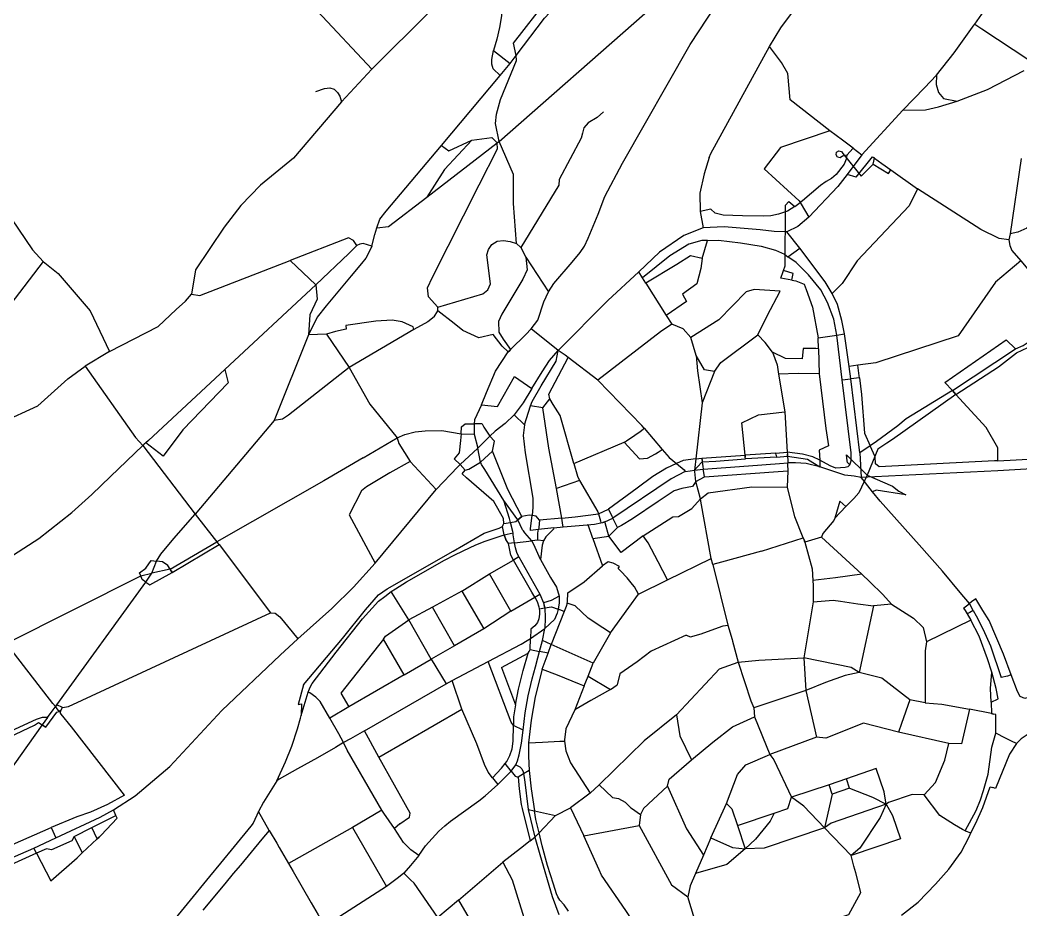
# Model space of a CAD drawing. Header units: inches. Extents: x 2740922 to 2751091, y 1249500 to 1259683.
# Drawn here: x 2745574 to 2746460, y 1254259 to 1255046 of the extents above; entities that cross this region are included whole.
import ezdxf

# ---------------------------------------------------------------- set-up
doc = ezdxf.new("R2010")
doc.units = ezdxf.units.IN
doc.header["$MEASUREMENT"] = 0

msp = doc.modelspace()

# ---------------------------------------------------------------- linework, layer by layer
for points in [[(2746041.75, 1254805.6), (2746046.49, 1254813.24), (2746062.79, 1254831.91), (2746069.75, 1254840.54), (2746073.52, 1254846.01), (2746076.97, 1254853.28), (2746085.63, 1254874.34), (2746091.65, 1254890.16), (2746107.36, 1254919.41), (2746167.22, 1255024.45), (2746189.82, 1255059.15), (2746216.03, 1255090.8), (2746245.63, 1255128.46), (2746249.62, 1255136.01)], [(2745885.46, 1255002.62), (2745837.68, 1255054.11), (2745905.04, 1255115.96)], [(2745994.67, 1255101.72), (2746001.26, 1255076.18), (2746001.24, 1255063.07), (2746000.14, 1255050), (2745998.47, 1255039.56), (2745996.11, 1255029.25), (2745993.08, 1255019.11)], [(2746237.31, 1255022.63), (2746247.32, 1255039.31), (2746279.11, 1255082.21), (2746287.68, 1255093.1), (2746295.14, 1255107.67)], [(2746013.27, 1255014.71), (2746038.26, 1255047.78), (2746057.84, 1255068.86), (2746093.01, 1255099)], [(2746013.27, 1255014.71), (2746010.86, 1255025.74), (2746041.16, 1255065.04)], [(2746418.91, 1255042.62), (2746429.27, 1255057.3), (2746434.07, 1255064.1)], [(2745885.46, 1255002.62), (2745937.46, 1255054.41), (2745946.57, 1255061.56)], [(2745997.32, 1254938.09), (2745998.06, 1254938.74), (2746127, 1255052.05)], [(2746385.1, 1254997.36), (2746400.52, 1255017.28), (2746418.32, 1255041.8), (2746418.91, 1255042.62)], [(2746418.91, 1255042.62), (2746424.99, 1255038.41), (2746466.67, 1255010.88), (2746470.6, 1255005.73)], [(2746183.96, 1254924.56), (2746185.5, 1254928.15), (2746237.31, 1255022.63)], [(2746290.65, 1254948.27), (2746255.66, 1254975.44), (2746253.6, 1254998.79), (2746247.76, 1255008.68), (2746237.31, 1255022.63)], [(2745999.08, 1254997.15), (2745993.02, 1255002.97), (2745991.7, 1255007.02), (2745991.6, 1255011.18), (2745993.08, 1255019.11)], [(2745993.08, 1255019.11), (2746007.86, 1255007.79)], [(2745997.32, 1254938.09), (2745998.06, 1254938.74), (2745995.05, 1254954.5), (2745995.82, 1254963.01), (2745999.44, 1254975.82), (2746013.49, 1255010.33), (2746013.27, 1255014.71)], [(2746007.86, 1255007.79), (2746013.27, 1255014.71)], [(2745858.75, 1254973.9), (2745885.46, 1255002.62)], [(2745999.08, 1254997.15), (2746007.86, 1255007.79)], [(2745947.17, 1254935.1), (2745999.08, 1254997.15)], [(2746355.22, 1254966.48), (2746374.43, 1254986.05), (2746385.1, 1254997.36)], [(2746385.1, 1254997.36), (2746384.61, 1254989.03), (2746386.78, 1254981.97), (2746391.09, 1254976.72), (2746403.13, 1254974.41)], [(2746403.13, 1254974.41), (2746430.13, 1254984.65), (2746462.6, 1255001.49)], [(2745836.12, 1254982.84), (2745843.67, 1254985.63), (2745848.33, 1254986.22), (2745852.17, 1254984.95), (2745855.19, 1254981.97), (2745857.27, 1254978.8), (2745858.75, 1254973.9)], [(2745858.75, 1254973.9), (2745816.34, 1254924.05), (2745787.05, 1254900.01), (2745769.76, 1254882.11), (2745754.94, 1254862.92), (2745729.7, 1254825.1)], [(2746319.02, 1254926.97), (2746355.22, 1254966.48)], [(2746355.22, 1254966.48), (2746375.2, 1254966.84), (2746386.58, 1254969.25), (2746403.13, 1254974.41)], [(2745479.19, 1254964.36), (2745479.16, 1254955.48), (2745484.2, 1254947.47), (2745511.74, 1254911.85), (2745566.95, 1254870.19), (2745585.63, 1254843.04), (2745594.88, 1254832.66)], [(2746090.54, 1254964.93), (2746084.73, 1254960.02), (2746077.02, 1254955.14), (2746073.19, 1254950.82), (2746071.95, 1254946.17)], [(2745974.1, 1254939.98), (2745950, 1254913.99), (2745934.11, 1254889.39)], [(2745947.17, 1254935.1), (2745953.61, 1254930.53), (2745974.1, 1254939.98)], [(2745974.1, 1254939.98), (2745991.62, 1254942.16), (2745996.57, 1254937.45), (2745997.32, 1254938.09)], [(2746071.95, 1254946.17), (2746070.71, 1254941.55), (2746051.21, 1254905.24), (2746050.83, 1254900.17)], [(2746290.65, 1254948.27), (2746247.05, 1254933.43), (2746232.68, 1254914.63), (2746263.5, 1254886.19), (2746264.43, 1254884.64)], [(2746301.92, 1254939.94), (2746290.65, 1254948.27)], [(2746311.35, 1254932.79), (2746301.92, 1254939.94)], [(2745890.01, 1254862.36), (2745892.64, 1254869.92), (2745898.2, 1254877.22), (2745947.17, 1254935.1)], [(2745934.11, 1254889.39), (2745996.57, 1254937.45), (2745997.32, 1254938.09)], [(2745943.97, 1254790.45), (2745943.91, 1254792.1), (2745935.61, 1254801.37), (2745934.88, 1254809.24), (2745939.2, 1254818.69), (2745980.56, 1254900.26), (2745996.73, 1254932.15), (2745996.57, 1254937.45), (2745997.32, 1254938.09)], [(2746013.5, 1254848.56), (2746010.79, 1254883.88), (2746010.78, 1254909.54), (2745998.06, 1254938.74), (2745997.32, 1254938.09)], [(2746305.54, 1254926.51), (2746311.35, 1254932.79)], [(2746311.35, 1254932.79), (2746319.02, 1254926.97)], [(2746183.96, 1254924.56), (2746179.59, 1254910.15), (2746175.63, 1254892.98), (2746176.09, 1254876.84)], [(2746305.54, 1254926.51), (2746305.15, 1254923.2), (2746303.18, 1254918.57), (2746296.34, 1254909.55), (2746292.15, 1254905.98), (2746287.29, 1254903.2), (2746282.35, 1254899.87), (2746266.52, 1254886.15), (2746264.43, 1254884.64)], [(2746305.54, 1254926.51), (2746301.68, 1254925.64), (2746299.68, 1254924.39), (2746297.39, 1254924.91), (2746296.13, 1254926.91), (2746296.65, 1254929.2), (2746298.63, 1254930.45), (2746300.94, 1254929.94), (2746302.2, 1254927.97), (2746318.27, 1254908.08), (2746328.82, 1254918.72)], [(2746319.02, 1254926.97), (2746305.81, 1254909.56)], [(2746314.01, 1254907.23), (2746328.28, 1254925.19), (2746329.2, 1254924.54)], [(2746328.82, 1254918.72), (2746330.12, 1254923.89), (2746329.2, 1254924.54)], [(2746329.2, 1254924.54), (2746330.12, 1254923.89), (2746336.62, 1254919.32), (2746344.54, 1254913.7)], [(2746459.84, 1254923.71), (2746450.04, 1254857.07)], [(2746328.82, 1254918.72), (2746342.36, 1254910.53), (2746344.54, 1254913.7)], [(2746344.54, 1254913.7), (2746368.26, 1254896.86)], [(2746305.81, 1254909.56), (2746297.66, 1254898.83), (2746272.11, 1254871.75)], [(2746314.01, 1254907.23), (2746305.81, 1254909.56)], [(2746050.83, 1254900.17), (2746017.5, 1254844.85)], [(2746368.26, 1254896.86), (2746360.72, 1254881.9), (2746314.78, 1254833.13), (2746301.43, 1254813.22), (2746292.81, 1254804.24)], [(2746449.07, 1254851.61), (2746440.26, 1254853.02), (2746424.04, 1254860.78), (2746368.26, 1254896.86)], [(2746509.12, 1254900.52), (2746464.75, 1254862.02), (2746456.83, 1254858.58), (2746450.04, 1254857.07)], [(2745890.01, 1254862.36), (2745900.42, 1254863.47), (2745934.11, 1254889.39)], [(2746185.39, 1254878.85), (2746176.09, 1254876.84)], [(2746259.61, 1254881.17), (2746253.26, 1254877.16), (2746245.37, 1254874.3), (2746238.44, 1254872.86), (2746232.3, 1254872.54), (2746213.43, 1254872.93), (2746196.24, 1254873.66), (2746189.14, 1254875.45), (2746185.39, 1254878.85)], [(2746249.67, 1254824.67), (2746251.17, 1254828.85), (2746251.39, 1254882.51), (2746254.5, 1254885.68), (2746259.61, 1254881.17)], [(2746259.61, 1254881.17), (2746264.43, 1254884.64)], [(2746264.43, 1254884.64), (2746265.19, 1254883.36), (2746272.11, 1254871.75)], [(2746176.09, 1254876.84), (2746178.67, 1254862.44)], [(2746272.11, 1254871.75), (2746262.47, 1254863.51), (2746252.69, 1254858.86)], [(2745885.49, 1254846.26), (2745888.39, 1254856.57), (2745890.01, 1254862.36)], [(2746178.67, 1254862.44), (2746161.56, 1254855.58), (2746139.98, 1254840.78), (2746121.66, 1254823.31)], [(2746252.69, 1254858.86), (2746241.25, 1254859), (2746229, 1254860.6), (2746197.16, 1254863.12), (2746178.67, 1254862.44)], [(2745872.43, 1254846.8), (2745869.48, 1254851.29), (2745864.87, 1254853.63), (2745813.43, 1254833.47)], [(2746182.35, 1254851.14), (2746192.23, 1254851.34), (2746211.72, 1254849.19), (2746229.87, 1254846.26), (2746242.49, 1254842.52), (2746250.42, 1254838.95), (2746253.55, 1254836.72)], [(2746264.06, 1254844.34), (2746252.69, 1254858.86)], [(2746450.04, 1254857.07), (2746449.07, 1254851.61)], [(2746449.07, 1254851.61), (2746449.94, 1254846.7), (2746451.66, 1254842.4), (2746459.49, 1254833.04)], [(2745885.49, 1254846.26), (2745883.62, 1254841.83), (2745880.15, 1254835.49), (2745876.43, 1254830.78), (2745867.23, 1254819.78), (2745845.25, 1254793.47), (2745837.27, 1254783.27), (2745829.66, 1254767.75)], [(2745872.43, 1254846.8), (2745865.31, 1254839.59), (2745836.18, 1254811.84)], [(2745885.49, 1254846.26), (2745877.79, 1254848.42), (2745875.02, 1254847.92), (2745872.43, 1254846.8)], [(2745943.97, 1254790.45), (2745943.91, 1254792.1), (2745983.8, 1254803.94), (2745988.15, 1254807.57), (2745990.53, 1254812.9), (2745987.26, 1254838.5), (2745988.91, 1254843.23), (2745991.63, 1254847.57), (2745996.49, 1254850.44), (2746001.95, 1254851.1), (2746008.05, 1254850.16), (2746013.5, 1254848.56)], [(2746017.5, 1254844.85), (2746013.5, 1254848.56)], [(2746017.5, 1254844.85), (2746021.78, 1254836.38)], [(2746182.35, 1254851.14), (2746177.48, 1254851.04), (2746165.84, 1254847.85), (2746149.25, 1254837.54), (2746125.04, 1254817.99)], [(2746177.63, 1254835.37), (2746182.35, 1254851.14)], [(2746253.55, 1254836.72), (2746264.06, 1254844.34)], [(2746292.81, 1254804.24), (2746286.37, 1254814.58), (2746264.06, 1254844.34)], [(2746021.78, 1254836.38), (2746023.1, 1254825.12), (2746019.04, 1254816.82), (2746000.6, 1254785.87), (2745997.53, 1254779.45), (2745998.04, 1254770.18), (2746001.72, 1254763.87), (2746008.37, 1254754.75), (2746007.24, 1254753.66)], [(2746021.78, 1254836.38), (2746041.75, 1254805.6)], [(2746177.63, 1254835.37), (2746167.46, 1254837.49), (2746155.28, 1254830.01), (2746127.9, 1254813.47)], [(2746177.63, 1254835.37), (2746176.58, 1254826.39), (2746173.02, 1254812.95), (2746160.25, 1254803.7)], [(2746296.83, 1254767.55), (2746294.12, 1254781.47), (2746288.68, 1254796.42), (2746282.7, 1254807.53), (2746271.88, 1254820.88), (2746260.81, 1254831.58), (2746253.55, 1254836.72)], [(2745594.88, 1254832.66), (2745552.9, 1254777.8), (2745544.86, 1254770.12), (2745529.95, 1254770.36), (2745513.58, 1254776.88)], [(2745594.88, 1254832.66), (2745608.35, 1254822.02), (2745636.61, 1254788.91), (2745653.47, 1254753.11)], [(2745726.15, 1254803.59), (2745733.6, 1254802.52), (2745813.43, 1254833.47)], [(2745729.7, 1254825.1), (2745726.15, 1254803.59)], [(2745813.43, 1254833.47), (2745836.18, 1254811.84)], [(2746459.49, 1254833.04), (2746437, 1254814.15), (2746404.12, 1254766.74), (2746331.33, 1254743.07), (2746315.41, 1254740.79)], [(2746459.49, 1254833.04), (2746499.01, 1254785.85)], [(2746121.66, 1254823.31), (2746094.18, 1254797.93), (2746050.35, 1254753.99)], [(2746125.04, 1254817.99), (2746121.66, 1254823.31)], [(2746127.9, 1254813.47), (2746125.04, 1254817.99)], [(2746257.04, 1254816.15), (2746247.41, 1254817.74), (2746249.32, 1254823.7), (2746249.67, 1254824.67)], [(2746257.04, 1254816.15), (2746258.08, 1254821.99), (2746249.67, 1254824.67)], [(2746257.04, 1254816.15), (2746260.51, 1254815.58), (2746267.9, 1254812.48), (2746269.6, 1254807.86), (2746275.4, 1254792.1), (2746280.21, 1254764.94)], [(2745836.18, 1254811.84), (2745755.47, 1254737.05)], [(2745836.18, 1254811.84), (2745837.22, 1254799.4), (2745830.66, 1254785.35), (2745829.66, 1254767.75)], [(2746127.9, 1254813.47), (2746146, 1254784.86)], [(2746226.81, 1254767.74), (2746235.29, 1254784.42), (2746246.6, 1254806.37), (2746223.57, 1254807.79), (2746216.6, 1254805.84), (2746192.37, 1254781.04), (2746167.84, 1254765.26)], [(2745653.47, 1254753.11), (2745696.73, 1254775.1), (2745712.48, 1254790.12), (2745720.81, 1254797.55), (2745726.15, 1254803.59)], [(2746026.54, 1254772.93), (2746032.4, 1254780.78), (2746037.59, 1254796.77), (2746041.75, 1254805.6)], [(2746160.25, 1254803.7), (2746163.86, 1254797.13), (2746146, 1254784.86)], [(2746303.71, 1254768.63), (2746301.36, 1254780.44), (2746297.48, 1254794.45), (2746292.81, 1254804.24)], [(2745940.73, 1254783.53), (2745944.04, 1254788.81), (2745943.97, 1254790.45)], [(2746007.24, 1254753.66), (2746006.1, 1254752.56), (2746000.84, 1254757.56), (2745992.85, 1254767.94), (2745980.09, 1254765.02), (2745966.06, 1254771.55), (2745958.27, 1254777.66), (2745944.04, 1254788.81), (2745943.97, 1254790.45)], [(2745922.85, 1254772.52), (2745922.03, 1254774.72), (2745912.29, 1254779.25), (2745903.55, 1254780.7), (2745889.19, 1254779.87), (2745862.63, 1254775.85), (2745862.83, 1254772.68), (2745853.58, 1254770.8), (2745845.59, 1254768.18)], [(2745940.73, 1254783.53), (2745935.06, 1254779.31), (2745922.85, 1254772.52)], [(2746146, 1254784.86), (2746150.82, 1254777.26)], [(2745922.85, 1254772.52), (2745865.43, 1254738.87)], [(2746007.24, 1254753.66), (2746008.37, 1254754.75), (2746021.64, 1254767.98), (2746026.54, 1254772.93)], [(2746050.35, 1254753.99), (2746026.54, 1254772.93)], [(2746150.82, 1254777.26), (2746140.83, 1254770.31), (2746085.55, 1254727.56)], [(2746167.84, 1254765.26), (2746160.92, 1254773.09), (2746150.82, 1254777.26)], [(2746454.84, 1254755.26), (2746461.74, 1254758.29), (2746467.81, 1254762.48), (2746493.14, 1254780.37), (2746494.41, 1254779.28)], [(2745829.66, 1254767.75), (2745799.37, 1254691.91)], [(2745845.59, 1254768.18), (2745829.66, 1254767.75)], [(2745845.59, 1254768.18), (2745865.43, 1254738.87)], [(2746172.48, 1254749.52), (2746167.84, 1254765.26)], [(2746188.76, 1254735.32), (2746194.11, 1254743.09), (2746226.81, 1254767.74)], [(2746239.87, 1254752.34), (2746233.51, 1254760.97), (2746226.81, 1254767.74)], [(2746280.21, 1254764.94), (2746296.83, 1254767.55)], [(2746280.58, 1254755.3), (2746280.21, 1254764.94)], [(2746296.83, 1254767.55), (2746303.71, 1254768.63)], [(2746301.62, 1254727.97), (2746296.83, 1254767.55)], [(2746307.67, 1254739.69), (2746303.71, 1254768.63)], [(2746392.45, 1254725.45), (2746446.5, 1254763.31)], [(2746446.5, 1254763.31), (2746454.84, 1254755.26)], [(2746025.81, 1254705.02), (2746027.44, 1254708.68), (2746035.28, 1254722.55), (2746048.74, 1254744.37), (2746050.35, 1254753.99)], [(2746027.14, 1254720.15), (2746036.11, 1254734.97), (2746042.82, 1254745.06), (2746050.35, 1254753.99)], [(2746059.3, 1254747.69), (2746056.54, 1254749.63), (2746050.35, 1254753.99)], [(2746280.58, 1254755.3), (2746278.38, 1254755.65), (2746267.52, 1254755.67), (2746266.94, 1254755.72), (2746266.21, 1254746.58), (2746251.35, 1254746.77), (2746239.87, 1254752.34)], [(2746280.58, 1254755.3), (2746281.31, 1254733.22)], [(2746400.58, 1254716.75), (2746398.99, 1254718.5), (2746454.84, 1254755.26)], [(2746400.58, 1254716.75), (2746402.17, 1254715), (2746439.84, 1254739.47), (2746455.57, 1254751.87), (2746465.63, 1254756.38), (2746488.86, 1254759.7)], [(2745653.47, 1254753.11), (2745632.09, 1254739.95)], [(2745982.67, 1254705.83), (2745986.87, 1254716.82), (2745994.83, 1254735.7), (2746006.1, 1254752.56), (2746007.24, 1254753.66)], [(2746042.93, 1254710.96), (2746042.2, 1254715.12), (2746059.3, 1254747.69)], [(2746085.55, 1254727.56), (2746059.3, 1254747.69)], [(2746172.48, 1254749.52), (2746173.64, 1254735.91), (2746177.85, 1254707.51)], [(2746188.76, 1254735.32), (2746179.86, 1254736.73), (2746172.48, 1254749.52)], [(2746239.87, 1254752.34), (2746243.99, 1254741.21), (2746245.31, 1254733.05)], [(2745498.44, 1254575.62), (2745518.66, 1254595.64), (2745534.02, 1254653.96), (2745558.12, 1254690.16), (2745590.12, 1254704.84), (2745616.79, 1254728.66), (2745632.09, 1254739.95)], [(2745632.09, 1254739.95), (2745676.67, 1254676.78), (2745683.03, 1254669.86), (2745684.39, 1254671.03)], [(2745755.47, 1254737.05), (2745688.04, 1254674.32), (2745685.75, 1254672.19), (2745684.39, 1254671.03)], [(2745755.47, 1254737.05), (2745758.68, 1254725.38), (2745718.53, 1254683.58), (2745700.95, 1254660.38), (2745685.75, 1254672.19), (2745684.39, 1254671.03)], [(2745865.43, 1254738.87), (2745811.82, 1254696.58), (2745806.56, 1254693.14), (2745799.37, 1254691.91)], [(2745865.43, 1254738.87), (2745883.79, 1254706.29), (2745908.09, 1254676.49)], [(2746315.41, 1254740.79), (2746307.67, 1254739.69)], [(2746309.06, 1254728.77), (2746307.67, 1254739.69)], [(2746316.81, 1254729.59), (2746316.57, 1254731.57), (2746315.41, 1254740.79)], [(2745982.67, 1254705.83), (2745996.85, 1254704.44), (2746011.8, 1254730.75), (2746027.14, 1254720.15)], [(2746126.44, 1254685.04), (2746124.27, 1254687.58), (2746085.55, 1254727.56)], [(2746188.76, 1254735.32), (2746177.85, 1254707.51)], [(2746281.31, 1254733.22), (2746262.75, 1254733.44), (2746245.31, 1254733.05)], [(2746245.31, 1254733.05), (2746250.72, 1254699.61)], [(2746281.31, 1254733.22), (2746287.13, 1254684.72), (2746289.53, 1254669.62), (2746281.33, 1254665.6), (2746281.64, 1254656.86)], [(2746301.62, 1254727.97), (2746309.06, 1254728.77)], [(2746308.25, 1254652.78), (2746309.54, 1254656.17), (2746309.43, 1254663.29), (2746301.62, 1254727.97)], [(2746316.81, 1254729.59), (2746309.06, 1254728.77)], [(2746317.01, 1254663.19), (2746309.06, 1254728.77)], [(2746316.81, 1254729.59), (2746318.5, 1254714.92), (2746321.29, 1254680.74), (2746326.3, 1254669.66)], [(2746027.14, 1254720.15), (2746019.52, 1254707.56), (2746011.39, 1254696.85)], [(2746400.58, 1254716.75), (2746398.99, 1254718.5), (2746358.22, 1254693.33), (2746350.74, 1254687.19), (2746331.8, 1254673.49), (2746326.3, 1254669.66)], [(2746392.45, 1254725.45), (2746398.99, 1254718.5), (2746400.58, 1254716.75)], [(2746036.71, 1254703.22), (2746042.93, 1254710.96)], [(2746064.1, 1254653.88), (2746052.02, 1254696.42), (2746046.01, 1254706.02), (2746042.93, 1254710.96)], [(2746400.58, 1254716.75), (2746402.17, 1254715), (2746346.18, 1254675.22), (2746341.08, 1254671.75), (2746333.2, 1254666.55), (2746323.5, 1254643.47)], [(2746439.14, 1254656.38), (2746439.16, 1254667.81), (2746428.93, 1254685.63), (2746402.17, 1254715), (2746400.58, 1254716.75)], [(2745982.67, 1254705.83), (2745976.32, 1254692.5), (2745976.22, 1254688.88)], [(2746020.51, 1254688.23), (2746025.81, 1254705.02)], [(2746036.71, 1254703.22), (2746025.81, 1254705.02)], [(2746048.8, 1254631.66), (2746041.98, 1254667.34), (2746036.71, 1254703.22)], [(2746177.85, 1254707.51), (2746172.17, 1254658.15)], [(2745799.37, 1254691.91), (2745729.34, 1254609.22)], [(2746011.39, 1254696.85), (2746003.49, 1254689.36), (2745994.55, 1254682.54), (2745989.9, 1254677.98)], [(2746020.51, 1254688.23), (2746011.39, 1254696.85)], [(2746215.78, 1254659.58), (2746215.63, 1254661.22), (2746212.87, 1254689.81), (2746227.6, 1254696.96), (2746250.72, 1254699.61)], [(2746250.72, 1254699.61), (2746253, 1254663.89), (2746253.15, 1254662.09)], [(2745964.47, 1254680.04), (2745964.93, 1254686.35), (2745968.07, 1254688.86), (2745976.22, 1254688.88)], [(2745976.22, 1254688.88), (2745975.98, 1254679.91)], [(2745983.24, 1254688.89), (2745976.22, 1254688.88)], [(2745983.24, 1254688.89), (2745984.76, 1254685.91), (2745989.9, 1254677.98)], [(2746020.51, 1254688.23), (2746019.46, 1254678.67), (2746021.14, 1254663.32), (2746028.05, 1254623.09), (2746028.11, 1254615.13), (2746027.43, 1254607.9)], [(2746108.89, 1254672.77), (2746109.93, 1254673.37), (2746110.91, 1254673.96), (2746118.24, 1254679), (2746122.84, 1254682.16), (2746125.54, 1254684.16), (2746126.44, 1254685.04)], [(2746126.44, 1254685.04), (2746142.35, 1254666.39)], [(2745877.9, 1254658.86), (2745908.09, 1254676.49)], [(2745908.09, 1254676.49), (2745914.8, 1254679.63), (2745923.92, 1254681.97), (2745932.8, 1254682.79), (2745947.46, 1254682.96), (2745964.47, 1254680.04)], [(2745908.09, 1254676.49), (2745909.58, 1254671.68), (2745919.35, 1254655.66)], [(2745964.47, 1254680.04), (2745964.06, 1254674.33), (2745962.95, 1254663.21), (2745958.48, 1254657.96), (2745963.65, 1254652.88)], [(2745964.47, 1254680.04), (2745975.98, 1254679.91)], [(2745975.98, 1254679.91), (2745979.2, 1254667.48)], [(2745989.9, 1254677.98), (2745979.2, 1254667.48)], [(2745992.16, 1254664.83), (2745994.14, 1254673.62), (2745989.9, 1254677.98)], [(2745523.05, 1254543.67), (2745550.15, 1254561.37), (2745591.02, 1254587.55), (2745620.43, 1254610.54), (2745638.12, 1254626.49), (2745654.44, 1254642.41), (2745683.03, 1254669.86), (2745684.39, 1254671.03)], [(2745684.39, 1254671.03), (2745683.03, 1254669.86), (2745729.34, 1254609.22)], [(2745963.65, 1254652.88), (2745979.2, 1254667.48)], [(2745981.7, 1254655.16), (2745979.2, 1254667.48)], [(2746064.1, 1254653.88), (2746108.89, 1254672.77)], [(2746108.89, 1254672.77), (2746122.25, 1254657.98), (2746129.42, 1254658.68), (2746136.57, 1254662.44), (2746138.92, 1254664.03), (2746142.35, 1254666.39)], [(2746142.35, 1254666.39), (2746148.54, 1254659.15), (2746155.05, 1254653.78)], [(2746326.3, 1254669.66), (2746317.01, 1254663.19)], [(2746439.14, 1254656.38), (2746436.24, 1254656.22), (2746334.26, 1254651.02), (2746330.93, 1254653.47), (2746330.76, 1254659.83), (2746326.3, 1254669.66)], [(2745877.9, 1254658.86), (2745843.13, 1254638.6), (2745748.49, 1254584.73), (2745749.5, 1254583.52)], [(2745992.16, 1254664.83), (2745981.7, 1254655.16)], [(2746016.52, 1254605.47), (2746018.33, 1254606.91), (2746005.99, 1254630.84), (2745992.16, 1254664.83)], [(2746172.17, 1254658.15), (2746160.84, 1254656.47), (2746155.05, 1254653.78)], [(2746172.17, 1254658.15), (2746171.27, 1254650.36), (2746171.01, 1254648.08)], [(2746177.61, 1254656.86), (2746177.81, 1254655.24), (2746173.4, 1254650.6), (2746171.01, 1254648.08)], [(2746172.17, 1254658.15), (2746177.42, 1254658.48), (2746177.61, 1254656.86)], [(2746177.61, 1254656.86), (2746177.42, 1254658.48), (2746215.63, 1254661.22), (2746215.78, 1254659.58)], [(2746177.61, 1254656.86), (2746177.81, 1254655.24), (2746189.88, 1254656.09), (2746215.92, 1254657.94), (2746215.78, 1254659.58)], [(2746177.61, 1254656.86), (2746177.81, 1254655.24), (2746178.3, 1254651.14), (2746178.66, 1254648.77)], [(2746243.21, 1254661.39), (2746242.96, 1254663.17), (2746215.63, 1254661.22), (2746215.78, 1254659.58)], [(2746243.21, 1254661.39), (2746243.46, 1254659.6), (2746215.92, 1254657.94), (2746215.78, 1254659.58)], [(2746243.21, 1254661.39), (2746242.96, 1254663.17), (2746253, 1254663.89), (2746253.15, 1254662.09)], [(2746243.21, 1254661.39), (2746243.46, 1254659.6), (2746253.29, 1254660.29), (2746253.15, 1254662.09)], [(2746281.64, 1254656.86), (2746275.58, 1254659.72), (2746266.53, 1254662.19), (2746253, 1254663.89), (2746253.15, 1254662.09)], [(2746253.15, 1254662.09), (2746253.29, 1254660.29), (2746253.45, 1254656.55), (2746253.54, 1254654.53)], [(2746253.15, 1254662.09), (2746253.29, 1254660.29), (2746271, 1254657.69), (2746281.85, 1254650.82)], [(2746281.64, 1254656.86), (2746281.85, 1254650.82)], [(2746308.25, 1254652.78), (2746306.48, 1254651), (2746304.17, 1254650.33), (2746296.07, 1254649.81), (2746290.89, 1254651.88), (2746281.64, 1254656.86)], [(2746308.25, 1254652.78), (2746306.37, 1254654.75), (2746305.85, 1254656.32), (2746305.45, 1254661.63), (2746323.5, 1254643.47)], [(2746317.01, 1254663.19), (2746318.21, 1254641.56)], [(2746439.14, 1254656.38), (2746509.3, 1254660.2), (2746518.49, 1254660.51)], [(2745919.35, 1254655.66), (2745901.42, 1254645.57), (2745880.95, 1254633.15), (2745876.46, 1254629.73), (2745865.49, 1254608.45), (2745888.68, 1254565.62)], [(2745919.35, 1254655.66), (2745942.41, 1254630.8)], [(2745942.41, 1254630.8), (2745961.55, 1254650.91), (2745963.65, 1254652.88)], [(2745968.23, 1254647.96), (2745963.65, 1254652.88)], [(2746001.77, 1254599.52), (2746002.47, 1254600.76), (2746001.97, 1254605.16), (2745993.53, 1254620.27), (2745969.29, 1254641.25), (2745965.55, 1254644.72), (2745968.23, 1254647.96)], [(2745968.23, 1254647.96), (2745971.38, 1254648.9), (2745981.7, 1254655.16)], [(2746002.29, 1254621.24), (2745985.46, 1254648.71), (2745982.57, 1254652.95), (2745981.7, 1254655.16)], [(2746064.1, 1254653.88), (2746067.57, 1254642.57), (2746069.14, 1254638.94)], [(2746155.05, 1254653.78), (2746146.23, 1254649.67), (2746134.2, 1254642.26), (2746120.34, 1254632.15), (2746094.78, 1254613.37)], [(2746155.05, 1254653.78), (2746161.76, 1254648.24), (2746162.79, 1254646.83)], [(2746162.79, 1254646.83), (2746167.12, 1254647.49), (2746171.01, 1254648.08)], [(2746171.01, 1254648.08), (2746178.66, 1254648.77)], [(2746172.11, 1254638.06), (2746171.14, 1254646.88), (2746171.01, 1254648.08)], [(2746178.66, 1254648.77), (2746218.61, 1254651.77), (2746246.2, 1254653.94), (2746253.54, 1254654.53)], [(2746179.66, 1254642.19), (2746178.84, 1254647.58), (2746178.66, 1254648.77)], [(2746281.85, 1254650.82), (2746269.58, 1254653.83), (2746260.38, 1254654.57), (2746253.54, 1254654.53)], [(2746253.64, 1254647.49), (2746253.57, 1254652.97), (2746253.54, 1254654.53)], [(2746318.21, 1254641.56), (2746312.23, 1254642.61), (2746304.03, 1254643.68), (2746281.85, 1254650.82)], [(2746518.75, 1254651.87), (2746509.42, 1254651.45), (2746439.11, 1254647.26), (2746318.21, 1254641.56)], [(2746069.14, 1254638.94), (2746048.8, 1254631.66)], [(2746069.14, 1254638.94), (2746085.5, 1254611.07), (2746085.93, 1254609.51)], [(2746162.79, 1254646.83), (2746150.29, 1254640.44), (2746098.65, 1254605.65)], [(2746172.11, 1254638.06), (2746179.66, 1254642.19)], [(2746179.66, 1254642.19), (2746244.99, 1254646.87), (2746253.64, 1254647.49)], [(2746253.31, 1254633.09), (2746253.64, 1254647.49)], [(2746323.5, 1254643.47), (2746316.18, 1254628), (2746311.74, 1254623.04), (2746304.88, 1254615.9)], [(2746328.48, 1254628.96), (2746319.97, 1254639.39), (2746318.21, 1254641.56)], [(2746323.5, 1254643.47), (2746346.03, 1254633.85), (2746351.61, 1254629.28), (2746357.85, 1254626.31)], [(2745888.68, 1254565.62), (2745942.41, 1254630.8)], [(2746053.55, 1254605.47), (2746048.8, 1254631.66)], [(2746172.11, 1254638.06), (2746169.24, 1254633.46), (2746159.84, 1254631.86), (2746152.88, 1254629.72), (2746138.68, 1254620.4), (2746116.25, 1254604.97), (2746106.42, 1254599.01), (2746102.9, 1254597.18)], [(2746176.21, 1254622.63), (2746172.11, 1254638.06)], [(2746176.21, 1254622.63), (2746183.09, 1254628.05), (2746221.53, 1254633.37), (2746253.31, 1254633.09)], [(2746267.85, 1254586.27), (2746267.07, 1254588.11), (2746259.81, 1254606.57), (2746253.31, 1254633.09)], [(2746357.85, 1254626.31), (2746331.65, 1254630.19), (2746328.48, 1254628.96)], [(2746016.52, 1254605.47), (2746014.7, 1254604.03), (2746002.29, 1254621.24)], [(2746008.19, 1254601.73), (2746007.39, 1254605.37), (2746002.29, 1254621.24)], [(2746125.47, 1254589.83), (2746151.71, 1254606.79), (2746156.72, 1254607.05), (2746168.71, 1254614.07), (2746176.21, 1254622.63)], [(2746185.69, 1254569.95), (2746176.6, 1254620.46), (2746176.21, 1254622.63)], [(2746414.07, 1254529.92), (2746405.96, 1254539.78), (2746390.3, 1254558.73), (2746369.65, 1254581.91), (2746335.22, 1254620.54), (2746328.48, 1254628.96)], [(2746085.93, 1254609.51), (2746094.78, 1254613.37)], [(2746094.78, 1254613.37), (2746097.89, 1254607.16), (2746098.65, 1254605.65)], [(2746304.88, 1254615.9), (2746299.45, 1254620.48), (2746294.97, 1254605.59)], [(2746304.88, 1254615.9), (2746294.97, 1254605.59)], [(2745695.26, 1254567.51), (2745698.95, 1254573.62), (2745710.57, 1254587.41), (2745729.34, 1254609.22)], [(2745729.34, 1254609.22), (2745746.08, 1254587.64), (2745748.49, 1254584.73), (2745749.5, 1254583.52)], [(2746008.19, 1254601.73), (2746012.8, 1254602.53), (2746014.7, 1254604.03), (2746016.52, 1254605.47)], [(2746027.06, 1254585.53), (2746020.8, 1254592.51), (2746019.81, 1254594.2), (2746018.85, 1254595.22), (2746014.7, 1254604.03), (2746016.52, 1254605.47)], [(2746027.43, 1254607.9), (2746024.74, 1254608.26), (2746018.33, 1254606.91), (2746016.52, 1254605.47)], [(2746032.96, 1254595.63), (2746026.04, 1254594.72), (2746025.88, 1254596.45), (2746027.43, 1254607.9)], [(2746034.01, 1254603.64), (2746030.88, 1254607.44), (2746027.43, 1254607.9)], [(2746034.01, 1254603.64), (2746033.17, 1254597.26), (2746032.96, 1254595.63)], [(2746053.55, 1254605.47), (2746034.01, 1254603.64)], [(2746053.55, 1254605.47), (2746065.53, 1254606.58), (2746085.93, 1254609.51)], [(2746054.85, 1254597.79), (2746054.65, 1254599.42), (2746053.55, 1254605.47)], [(2746085.93, 1254609.51), (2746087.67, 1254603.18), (2746088.19, 1254601.28), (2746089.93, 1254601.83)], [(2746089.93, 1254601.83), (2746091.66, 1254602.38), (2746098.65, 1254605.65)], [(2746102.9, 1254597.18), (2746099.27, 1254604.4), (2746098.65, 1254605.65)], [(2746294.97, 1254605.59), (2746294.2, 1254603.35), (2746284.58, 1254592.01), (2746283.3, 1254588.76)], [(2745859.53, 1254499.04), (2745879.87, 1254524.35), (2745891.46, 1254537.65), (2745899.14, 1254542.95), (2745957.54, 1254576.2), (2745984.85, 1254592.28), (2745998.09, 1254596.57), (2746001.07, 1254598.28), (2746001.77, 1254599.52)], [(2746004.23, 1254586.78), (2746002.65, 1254590.76), (2746002.35, 1254592.19), (2746001.07, 1254598.28), (2746001.77, 1254599.52)], [(2746001.77, 1254599.52), (2746002.47, 1254600.76), (2746008.19, 1254601.73)], [(2746010.51, 1254592.43), (2746010.18, 1254593.86), (2746008.19, 1254601.73)], [(2746032.29, 1254586.12), (2746032.51, 1254592.11), (2746032.77, 1254594.19), (2746032.96, 1254595.63)], [(2746046.69, 1254597.08), (2746032.96, 1254595.63)], [(2746046.69, 1254597.08), (2746046.12, 1254595.73), (2746039.43, 1254589.01), (2746037.29, 1254585.38)], [(2746046.69, 1254597.08), (2746054.85, 1254597.79)], [(2746054.85, 1254597.79), (2746076.17, 1254599.55)], [(2746076.17, 1254599.55), (2746082.53, 1254600.25), (2746088.19, 1254601.28), (2746089.93, 1254601.83)], [(2746081.08, 1254587.49), (2746077.17, 1254598.64), (2746076.17, 1254599.55)], [(2746095.06, 1254589.75), (2746091.9, 1254601.34), (2746091.66, 1254602.38), (2746089.93, 1254601.83)], [(2746095.06, 1254589.75), (2746102.9, 1254597.18)], [(2745902.65, 1254540.55), (2745906.63, 1254543.17), (2745916.22, 1254549.15), (2745949.78, 1254568.34), (2745958.9, 1254573.12), (2745972.59, 1254579.58), (2745977.03, 1254581.62), (2745985.08, 1254584.97), (2746002.65, 1254590.76), (2746004.23, 1254586.78)], [(2746004.23, 1254586.78), (2746002.65, 1254590.76), (2746010.51, 1254592.43)], [(2746011.79, 1254583.72), (2746006.47, 1254583.08), (2746004.23, 1254586.78)], [(2746010.84, 1254568.5), (2746008.38, 1254572.77), (2746006.47, 1254583.08), (2746004.23, 1254586.78)], [(2746011.79, 1254583.72), (2746010.73, 1254590.92), (2746010.51, 1254592.43)], [(2746032.29, 1254586.12), (2746027.06, 1254585.53)], [(2746037.29, 1254585.38), (2746032.29, 1254586.12)], [(2746081.08, 1254587.49), (2746095.06, 1254589.75)], [(2746081.08, 1254587.49), (2746089.55, 1254563.37)], [(2746125.47, 1254589.83), (2746106.09, 1254575.16), (2746095.06, 1254589.75)], [(2746147.16, 1254551.08), (2746138.84, 1254566.88), (2746130.06, 1254583.71), (2746125.47, 1254589.83)], [(2746230.32, 1254576.21), (2746267.07, 1254588.11), (2746267.85, 1254586.27)], [(2746283.3, 1254588.76), (2746268.62, 1254584.43), (2746267.85, 1254586.27)], [(2746267.85, 1254586.27), (2746268.62, 1254584.43), (2746274.92, 1254560.86), (2746275.63, 1254550.47)], [(2746318.87, 1254556.01), (2746283.3, 1254588.76)], [(2745708.16, 1254558.98), (2745707.28, 1254560.41), (2745748.49, 1254584.73), (2745749.5, 1254583.52)], [(2745708.16, 1254558.98), (2745709.04, 1254557.56), (2745750.52, 1254582.3), (2745749.5, 1254583.52)], [(2745749.5, 1254583.52), (2745750.52, 1254582.3), (2745795.95, 1254521.93)], [(2746011.79, 1254583.72), (2746027.06, 1254585.53)], [(2746015.61, 1254571.28), (2746013.93, 1254575.13), (2746012.66, 1254579.37), (2746011.79, 1254583.72)], [(2746034.8, 1254568.98), (2746028.79, 1254582.16), (2746027.06, 1254585.53)], [(2746037.29, 1254585.38), (2746036.22, 1254581.7), (2746034.8, 1254568.98)], [(2745681.18, 1254554.59), (2745680.21, 1254557.1), (2745685.81, 1254561.33), (2745690.49, 1254568.12), (2745695.26, 1254567.51)], [(2745989.74, 1254556.26), (2746010.84, 1254568.5)], [(2746015.61, 1254571.28), (2746010.84, 1254568.5)], [(2746029.75, 1254535.73), (2746027.19, 1254540.13), (2746010.84, 1254568.5)], [(2746015.61, 1254571.28), (2746034.14, 1254538.35)], [(2746034.8, 1254568.98), (2746043.71, 1254553.04), (2746049.04, 1254544.4), (2746051.22, 1254536.48)], [(2746147.16, 1254551.08), (2746185.69, 1254569.95)], [(2746187.04, 1254564.58), (2746185.69, 1254569.95)], [(2746230.32, 1254576.21), (2746194.84, 1254566.67), (2746187.04, 1254564.58)], [(2745691.11, 1254556.82), (2745695.26, 1254567.51)], [(2745708.16, 1254558.98), (2745707.28, 1254560.41), (2745691.11, 1254556.82)], [(2745708.16, 1254558.98), (2745707.28, 1254560.41), (2745705.31, 1254563.6), (2745700.42, 1254566.84), (2745695.26, 1254567.51)], [(2745850.08, 1254525.62), (2745869.33, 1254544.46), (2745888.68, 1254565.62)], [(2746058.29, 1254530.32), (2746058.65, 1254531.52), (2746058.98, 1254539.54), (2746073.24, 1254549.32), (2746089.55, 1254563.37)], [(2746121.45, 1254538.33), (2746117.89, 1254544.74), (2746116.18, 1254546.84), (2746111.29, 1254552.83), (2746105.37, 1254558.91), (2746103.42, 1254560.92), (2746104.57, 1254562.83), (2746098.94, 1254565.65), (2746094.6, 1254566.87), (2746089.55, 1254563.37)], [(2746187.04, 1254564.58), (2746200.38, 1254510.83)], [(2745562.24, 1254494.58), (2745681.18, 1254554.59)], [(2745681.18, 1254554.59), (2745691.11, 1254556.82)], [(2745685.82, 1254549.06), (2745682.39, 1254551.43), (2745681.18, 1254554.59)], [(2745685.82, 1254549.06), (2745689.32, 1254546.63), (2745709.04, 1254557.56), (2745708.16, 1254558.98)], [(2745685.82, 1254549.06), (2745691.11, 1254556.82)], [(2745965.22, 1254540.87), (2745989.74, 1254556.26)], [(2746008.62, 1254523.2), (2745989.74, 1254556.26)], [(2746121.45, 1254538.33), (2746147.16, 1254551.08)], [(2746318.87, 1254556.01), (2746295.55, 1254552.81), (2746275.63, 1254550.47)], [(2746275.63, 1254550.47), (2746275.94, 1254546.04), (2746275.75, 1254531.58)], [(2746318.87, 1254556.01), (2746326.09, 1254549.36), (2746337.55, 1254537.93), (2746345.24, 1254529.45)], [(2745605.49, 1254438.33), (2745607.07, 1254440.48), (2745685.82, 1254549.06)], [(2745829.15, 1254451.67), (2745831.17, 1254455.98), (2745832.84, 1254459.39), (2745853.92, 1254487.11), (2745877.26, 1254516.45), (2745891.58, 1254532.18), (2745897.05, 1254536.3), (2745902.65, 1254540.55)], [(2745918.18, 1254515.55), (2745903.44, 1254539.34), (2745902.65, 1254540.55)], [(2745965.22, 1254540.87), (2745939.22, 1254526.72)], [(2745965.22, 1254540.87), (2745984.55, 1254507.68)], [(2746008.62, 1254523.2), (2746029.75, 1254535.73)], [(2746029.75, 1254535.73), (2746034.14, 1254538.35)], [(2746029.75, 1254535.73), (2746031.71, 1254531.69), (2746033.18, 1254527.19), (2746033.49, 1254525.46)], [(2746034.14, 1254538.35), (2746037.44, 1254530.74), (2746038.01, 1254528.47)], [(2746051.22, 1254536.48), (2746044.07, 1254532.66), (2746037.44, 1254530.74), (2746038.01, 1254528.47)], [(2746051.22, 1254536.48), (2746051.24, 1254530.68), (2746050.36, 1254524.97)], [(2746096.69, 1254504.23), (2746112.94, 1254526.61), (2746121.45, 1254538.33)], [(2746275.75, 1254531.58), (2746293.62, 1254532.95), (2746300, 1254532.04), (2746315.51, 1254529.86), (2746329.17, 1254527.91)], [(2746451.05, 1254466.98), (2746444.21, 1254485.37), (2746431.54, 1254515.03), (2746426.07, 1254523.91), (2746419.67, 1254534.28), (2746416.02, 1254531.44), (2746414.07, 1254529.92)], [(2745820.22, 1254498.74), (2745850.08, 1254525.62)], [(2745939.22, 1254526.72), (2745918.18, 1254515.55)], [(2745958.73, 1254492.73), (2745939.22, 1254526.72)], [(2746033.49, 1254525.46), (2746033.8, 1254523.67), (2746033.88, 1254520.5), (2746033.28, 1254516.58), (2746032.13, 1254513.35), (2746029.89, 1254510.26), (2746026.22, 1254507.25)], [(2746033.49, 1254525.46), (2746038.59, 1254526.2), (2746038.01, 1254528.47)], [(2746038.01, 1254528.47), (2746038.59, 1254526.2), (2746038.92, 1254517.43), (2746038.46, 1254507.96)], [(2746038.01, 1254528.47), (2746038.59, 1254526.2), (2746044.47, 1254527.06), (2746050.36, 1254524.97)], [(2746050.36, 1254524.97), (2746049.56, 1254521.46), (2746047.04, 1254515.85), (2746038.46, 1254507.96)], [(2746055.73, 1254523.05), (2746050.36, 1254524.97)], [(2746058.29, 1254530.32), (2746057.42, 1254527.36), (2746055.73, 1254523.05)], [(2746096.69, 1254504.23), (2746089.98, 1254508.48), (2746076.88, 1254517.21), (2746065.52, 1254528.09), (2746058.29, 1254530.32)], [(2746275.75, 1254531.58), (2746267.59, 1254482.01)], [(2746329.17, 1254527.91), (2746316.6, 1254468.97)], [(2746345.24, 1254529.45), (2746329.17, 1254527.91)], [(2746345.24, 1254529.45), (2746364.52, 1254517.07), (2746373.14, 1254508.89), (2746376.15, 1254496.12)], [(2746408.97, 1254525.95), (2746411.41, 1254527.85), (2746414.07, 1254529.92)], [(2746408.97, 1254525.95), (2746410.26, 1254523.92), (2746411.96, 1254521.01)], [(2746417.5, 1254523.93), (2746414.3, 1254522.2), (2746411.96, 1254521.01)], [(2746417.5, 1254523.93), (2746414.07, 1254529.92)], [(2746417.5, 1254523.93), (2746420.11, 1254519.24), (2746426.36, 1254506.97), (2746432.78, 1254492.48), (2746442.29, 1254464.53)], [(2745610.71, 1254435.51), (2745612.02, 1254438.05), (2745617.47, 1254438.84), (2745795.95, 1254521.93)], [(2745795.95, 1254521.93), (2745800.18, 1254521.62), (2745804.22, 1254518.28), (2745815.03, 1254505.08), (2745820.22, 1254498.74)], [(2745895.81, 1254498.39), (2745897.82, 1254501.11), (2745918.18, 1254515.55)], [(2745938.21, 1254480.88), (2745918.18, 1254515.55)], [(2746008.62, 1254523.2), (2745984.55, 1254507.68)], [(2746055.73, 1254523.05), (2746044.28, 1254493.79)], [(2746415.24, 1254515.42), (2746376.15, 1254496.12)], [(2746411.96, 1254521.01), (2746415.24, 1254515.42)], [(2746434.02, 1254469.3), (2746430.15, 1254481.21), (2746422.78, 1254501.04), (2746415.24, 1254515.42)], [(2745984.55, 1254507.68), (2745958.73, 1254492.73)], [(2746025.93, 1254499.12), (2746038.46, 1254507.96)], [(2746026.22, 1254507.25), (2746025.93, 1254499.12)], [(2746036.4, 1254497.28), (2746038.46, 1254507.96)], [(2746163.51, 1254502.06), (2746167.36, 1254500.57), (2746176.72, 1254503.36), (2746195.32, 1254509.99), (2746196.37, 1254510.37), (2746200.38, 1254510.83)], [(2746200.38, 1254510.83), (2746204.14, 1254498.18), (2746204.55, 1254496.83), (2746209.52, 1254478.13)], [(2745657.1, 1254347.53), (2745676.25, 1254359.88), (2745706.89, 1254385.98), (2745752.96, 1254435.39), (2745804.52, 1254484.34), (2745820.22, 1254498.74)], [(2745825.06, 1254457.99), (2745859.53, 1254499.04)], [(2745895.81, 1254498.39), (2745858.31, 1254450.6), (2745865.11, 1254438.55)], [(2745914.13, 1254466.92), (2745895.81, 1254498.39)], [(2745988.55, 1254478.81), (2746017.72, 1254494.21), (2746023.05, 1254497.23), (2746025.93, 1254499.12)], [(2746024.79, 1254487.72), (2746025.59, 1254489.3), (2746025.93, 1254499.12)], [(2746033.85, 1254487.67), (2746036.4, 1254497.28)], [(2746044.28, 1254493.79), (2746036.4, 1254497.28)], [(2746096.69, 1254504.23), (2746081.23, 1254477.39)], [(2746163.51, 1254502.06), (2746132.59, 1254488.01), (2746120.31, 1254478.59), (2746104.84, 1254467.8)], [(2745605.49, 1254438.33), (2745605.84, 1254438.83), (2745603.61, 1254441.74), (2745564.45, 1254492.06), (2745562.24, 1254494.58)], [(2745958.73, 1254492.73), (2745938.21, 1254480.88)], [(2746024.79, 1254487.72), (2746025.59, 1254489.3), (2746033.85, 1254487.67)], [(2746041.49, 1254486.14), (2746044.28, 1254493.79)], [(2746081.23, 1254477.39), (2746044.28, 1254493.79)], [(2746376.15, 1254496.12), (2746374.98, 1254488.09), (2746374.96, 1254462.9), (2746375, 1254442.28)], [(2745914.13, 1254466.92), (2745938.21, 1254480.88)], [(2745938.21, 1254480.88), (2745951.38, 1254458.9)], [(2746000.17, 1254473.45), (2746023.98, 1254486.13), (2746024.79, 1254487.72)], [(2746012.51, 1254440.42), (2746015.27, 1254454.33), (2746019.35, 1254470.72), (2746023.98, 1254486.13), (2746024.79, 1254487.72)], [(2746019.36, 1254418), (2746021.06, 1254433.38), (2746023.82, 1254448.49), (2746027.45, 1254463.35), (2746030.33, 1254474.03), (2746032.39, 1254481.86), (2746033.85, 1254487.67)], [(2746041.49, 1254486.14), (2746033.85, 1254487.67)], [(2746036.26, 1254471.83), (2746041.49, 1254486.14)], [(2746209.52, 1254478.13), (2746227.95, 1254480.05), (2746267.59, 1254482.01)], [(2746267.59, 1254482.01), (2746269.39, 1254452.96)], [(2746316.6, 1254468.97), (2746309.54, 1254473.35), (2746267.59, 1254482.01)], [(2745956.53, 1254461.84), (2745988.55, 1254478.81)], [(2746010.82, 1254422.09), (2746008.91, 1254425.1), (2745988.55, 1254478.81)], [(2746000.17, 1254473.45), (2746012.51, 1254440.42)], [(2746036.26, 1254471.83), (2746030.04, 1254447.43), (2746026.58, 1254426.95), (2746024.29, 1254406.85)], [(2746036.26, 1254471.83), (2746049.44, 1254466.95), (2746068.98, 1254459.07), (2746073.49, 1254457.32)], [(2746076.79, 1254465.87), (2746081.23, 1254477.39)], [(2746155, 1254431.48), (2746192.96, 1254472.4), (2746209.52, 1254478.13)], [(2746209.52, 1254478.13), (2746220.81, 1254444.06), (2746223.5, 1254437.69)], [(2745914.13, 1254466.92), (2745865.11, 1254438.55)], [(2745951.38, 1254458.9), (2745956.53, 1254461.84)], [(2745965.33, 1254436.72), (2745956.53, 1254461.84)], [(2746073.49, 1254457.32), (2746076.79, 1254465.87)], [(2746076.79, 1254465.87), (2746096.79, 1254454.01)], [(2746104.84, 1254467.8), (2746102.65, 1254457.98)], [(2746316.6, 1254468.97), (2746304.16, 1254466.45), (2746286.94, 1254460.05), (2746269.39, 1254452.96)], [(2746361.44, 1254444.82), (2746336.71, 1254463.89), (2746316.6, 1254468.97)], [(2746433.16, 1254442.89), (2746432.75, 1254454.72), (2746434.02, 1254469.3)], [(2746433.16, 1254442.89), (2746439.43, 1254445.86), (2746437.73, 1254454.94), (2746434.02, 1254469.3)], [(2746451.05, 1254466.98), (2746450, 1254466.59), (2746447.78, 1254465.89), (2746442.29, 1254464.53)], [(2746473.56, 1254445.54), (2746471.11, 1254448.44), (2746463.15, 1254446.02), (2746458.97, 1254447.7), (2746456.54, 1254452.27), (2746451.05, 1254466.98)], [(2745825.06, 1254457.99), (2745820.37, 1254440.76)], [(2745879.08, 1254417.31), (2745951.38, 1254458.9)], [(2746073.49, 1254457.32), (2746065.22, 1254435.86)], [(2746096.79, 1254454.01), (2746079.39, 1254444.13), (2746065.22, 1254435.86)], [(2746096.79, 1254454.01), (2746102.65, 1254457.98)], [(2746269.39, 1254452.96), (2746223.5, 1254437.69)], [(2746269.39, 1254452.96), (2746278.77, 1254411.76)], [(2745823.05, 1254430.94), (2745829.15, 1254451.67)], [(2745848.48, 1254428.77), (2745840.02, 1254443.24), (2745836.08, 1254447.22), (2745830.88, 1254451.02), (2745829.15, 1254451.67)], [(2746361.44, 1254444.82), (2746353.94, 1254423.94), (2746351.22, 1254416.24)], [(2746375, 1254442.28), (2746361.44, 1254444.82)], [(2745595.72, 1254421.57), (2745597.23, 1254420.54), (2745606.96, 1254433.88), (2745609.11, 1254434.57), (2745610.71, 1254435.51)], [(2745598.72, 1254429.08), (2745603.89, 1254436.14), (2745605.49, 1254438.33)], [(2745610.71, 1254435.51), (2745612.02, 1254438.05), (2745607.07, 1254440.48), (2745605.49, 1254438.33)], [(2745610.71, 1254435.51), (2745609.11, 1254434.57), (2745605.84, 1254438.83), (2745605.49, 1254438.33)], [(2745666.94, 1254360.54), (2745619.98, 1254420.81), (2745610.97, 1254432.15), (2745610.22, 1254433.12), (2745610.71, 1254435.51)], [(2745820.37, 1254440.76), (2745823.39, 1254441.2), (2745823.05, 1254430.94)], [(2745865.11, 1254438.55), (2745848.48, 1254428.77)], [(2745891.81, 1254394.22), (2745965.33, 1254436.72)], [(2745992.33, 1254375.8), (2745988.38, 1254380.77), (2745985.23, 1254387.63), (2745978.51, 1254405.99), (2745965.33, 1254436.72)], [(2746012.51, 1254440.42), (2746010.89, 1254429.9), (2746010.82, 1254422.09)], [(2746065.22, 1254435.86), (2746057.15, 1254419.27), (2746055.89, 1254409.45), (2746056.03, 1254408.3)], [(2746223.5, 1254437.69), (2746223.9, 1254429.72)], [(2746375, 1254442.28), (2746389.75, 1254440.93), (2746414.13, 1254436.44)], [(2746414.13, 1254436.44), (2746407.16, 1254406.03), (2746395.74, 1254406.24)], [(2746435.4, 1254432.29), (2746433.51, 1254432.73), (2746414.13, 1254436.44)], [(2746433.16, 1254442.89), (2746433.51, 1254432.73), (2746435.4, 1254432.29)], [(2745598.72, 1254429.08), (2745594.04, 1254429.36), (2745588.87, 1254427.56), (2745566.48, 1254417.27), (2745487.16, 1254378.53)], [(2745598.72, 1254429.08), (2745594.2, 1254422.59), (2745595.72, 1254421.57)], [(2745801.52, 1254373.33), (2745809.3, 1254390.11), (2745814.88, 1254403.87), (2745819.97, 1254419.3), (2745822.42, 1254428.48), (2745823.05, 1254430.94)], [(2745860.68, 1254406.97), (2745856.42, 1254414.73), (2745848.48, 1254428.77)], [(2746155, 1254431.48), (2746126.38, 1254408.55), (2746086.55, 1254369.74)], [(2746155, 1254431.48), (2746158.02, 1254413.06), (2746168.24, 1254391.8)], [(2746168.24, 1254391.8), (2746187.26, 1254407.36), (2746204.65, 1254420.92), (2746223.9, 1254429.72)], [(2746223.9, 1254429.72), (2746237.65, 1254396.56)], [(2746437.32, 1254415.35), (2746437.29, 1254431.86), (2746435.4, 1254432.29)], [(2745489.97, 1254373.94), (2745492.98, 1254377.33), (2745495.26, 1254378.86), (2745508.15, 1254385.05), (2745535.65, 1254397.93), (2745576.55, 1254417.29), (2745587.24, 1254422.35), (2745590.8, 1254424.9), (2745594.2, 1254422.59), (2745595.72, 1254421.57)], [(2745595.72, 1254421.57), (2745594.2, 1254422.59), (2745525.28, 1254326.28), (2745523.63, 1254322.37)], [(2746003.56, 1254388.59), (2746004.98, 1254390.42), (2746007.78, 1254395.7), (2746009.69, 1254401.43), (2746010.7, 1254408.31), (2746010.82, 1254422.09)], [(2746019.36, 1254418), (2746010.82, 1254422.09)], [(2746013.02, 1254387.35), (2746014.44, 1254391.01), (2746015.9, 1254396.21), (2746017.87, 1254406.55), (2746019.36, 1254418)], [(2746351.22, 1254416.24), (2746320.46, 1254424.12), (2746287, 1254411.06), (2746278.77, 1254411.76)], [(2746481.12, 1254419.42), (2746472.97, 1254417.5), (2746465.09, 1254413.88), (2746459.72, 1254410.32), (2746455.56, 1254406.2)], [(2745879.08, 1254417.31), (2745866.76, 1254410.24), (2745860.68, 1254406.97)], [(2745891.81, 1254394.22), (2745879.08, 1254417.31)], [(2746278.77, 1254411.76), (2746237.65, 1254396.56)], [(2746395.74, 1254406.24), (2746351.22, 1254416.24)], [(2746410.23, 1254328.88), (2746420.15, 1254346.84), (2746423.93, 1254356.35), (2746426.64, 1254364.51), (2746430.52, 1254379.13), (2746433.88, 1254402.83), (2746437.32, 1254415.35)], [(2746455.56, 1254406.2), (2746451.39, 1254408.29), (2746445.98, 1254411), (2746437.32, 1254415.35)], [(2745860.68, 1254406.97), (2745853.33, 1254402.59), (2745837.48, 1254393.46), (2745819.93, 1254383.71), (2745803.73, 1254374.56), (2745801.52, 1254373.33)], [(2745894.53, 1254347.38), (2745863.91, 1254400.39), (2745860.68, 1254406.97)], [(2746024.29, 1254406.85), (2746024.05, 1254395.03), (2746024.74, 1254382.29)], [(2746024.29, 1254406.85), (2746036.45, 1254407.43), (2746051.85, 1254408.18), (2746056.03, 1254408.3)], [(2746056.03, 1254408.3), (2746057.08, 1254399.86), (2746061.33, 1254389.25), (2746078.64, 1254362.33)], [(2746374.06, 1254360.95), (2746383.95, 1254371.68), (2746392.3, 1254391.49), (2746395.74, 1254406.24)], [(2746455.56, 1254406.2), (2746449.47, 1254396.75), (2746437.22, 1254366.44), (2746434.88, 1254367.21)], [(2745910.48, 1254335.06), (2745918.96, 1254341.07), (2745919.58, 1254344.56), (2745891.81, 1254394.22)], [(2746147.09, 1254368.42), (2746148.51, 1254374.79), (2746168.24, 1254391.8)], [(2746199.26, 1254353.17), (2746209.1, 1254378.82), (2746216.28, 1254387.32), (2746237.65, 1254396.56)], [(2746237.65, 1254396.56), (2746241.09, 1254391.68), (2746256.72, 1254358.66)], [(2745992.33, 1254375.8), (2746000.21, 1254384.32), (2746003.56, 1254388.59)], [(2746008.71, 1254381.88), (2746003.56, 1254388.59)], [(2746008.71, 1254381.88), (2746013.02, 1254387.35)], [(2746013.02, 1254387.35), (2746016.46, 1254385.63), (2746018.23, 1254383.76), (2746019.32, 1254381.28), (2746019.8, 1254379.34)], [(2746024.74, 1254382.29), (2746019.8, 1254379.34)], [(2746024.74, 1254382.29), (2746026.56, 1254366.19), (2746029.49, 1254346.58)], [(2746340.31, 1254352.53), (2746338.72, 1254363.57), (2746331.74, 1254384.22), (2746305.36, 1254375.03)], [(2745801.52, 1254373.33), (2745789.83, 1254354.43), (2745785.35, 1254345.97)], [(2745992.33, 1254375.8), (2745996.94, 1254370.01)], [(2745996.94, 1254370.01), (2746005.91, 1254378.72), (2746008.71, 1254381.88)], [(2746008.71, 1254381.88), (2746012.3, 1254377.2), (2746014.97, 1254376.46)], [(2746019.8, 1254379.34), (2746014.97, 1254376.46)], [(2746014.97, 1254376.46), (2746015.84, 1254366.03), (2746017.72, 1254352.28), (2746018.55, 1254348.77), (2746025.49, 1254319.97)], [(2746019.8, 1254379.34), (2746020.67, 1254374.33), (2746023.92, 1254347.82)], [(2746305.36, 1254375.03), (2746289.9, 1254369.68)], [(2746308.09, 1254366.82), (2746305.36, 1254375.03)], [(2745927.02, 1254307.29), (2745933, 1254315.58), (2745944.81, 1254328.63), (2745950.15, 1254333.46), (2745955.24, 1254337.37), (2745980.08, 1254355.52), (2745985.93, 1254359.93), (2745996.94, 1254370.01)], [(2746086.55, 1254369.74), (2746078.64, 1254362.33)], [(2746086.55, 1254369.74), (2746098.45, 1254358.45), (2746103.71, 1254357.64), (2746109.5, 1254354.18), (2746114.27, 1254349.68), (2746115.29, 1254348.92), (2746123.11, 1254343.39)], [(2746147.09, 1254368.42), (2746125.8, 1254348.6), (2746123.11, 1254343.39)], [(2746147.09, 1254368.42), (2746163.81, 1254330.87), (2746178.8, 1254307.5)], [(2746289.9, 1254369.68), (2746256.72, 1254358.66)], [(2746292.63, 1254361.37), (2746289.9, 1254369.68)], [(2746308.09, 1254366.82), (2746292.63, 1254361.37)], [(2746308.09, 1254366.82), (2746328.31, 1254358.78), (2746340.31, 1254352.53)], [(2746415.39, 1254327.09), (2746419.64, 1254335.82), (2746425.91, 1254349.54), (2746432.53, 1254367.97), (2746434.88, 1254367.21)], [(2745666.94, 1254360.54), (2745651.74, 1254352.25), (2745636.82, 1254345.34), (2745624.84, 1254341.4), (2745602, 1254332.04)], [(2746078.64, 1254362.33), (2746061.4, 1254349.39)], [(2746241.53, 1254344.63), (2746253.46, 1254348.8), (2746256.72, 1254358.66)], [(2746285.93, 1254331.66), (2746267.66, 1254350.66), (2746256.72, 1254358.66)], [(2746292.63, 1254361.37), (2746285.93, 1254331.66)], [(2746374.06, 1254360.95), (2746363.5, 1254361.2), (2746342.43, 1254354.16), (2746340.31, 1254352.53)], [(2746410.23, 1254328.88), (2746407.83, 1254330.27), (2746400.77, 1254334.34), (2746387.85, 1254342.67), (2746374.06, 1254360.95)], [(2745606.09, 1254322.71), (2745645.39, 1254341.14), (2745657.1, 1254347.53)], [(2745659.31, 1254342.46), (2745657.1, 1254347.53)], [(2745894.53, 1254347.38), (2745868.64, 1254331.85)], [(2745905.68, 1254331.11), (2745896.26, 1254344.64), (2745894.53, 1254347.38)], [(2746023.92, 1254347.82), (2746029.49, 1254346.58)], [(2746023.92, 1254347.82), (2746029.84, 1254323.39)], [(2746047.91, 1254342.47), (2746061.4, 1254349.39)], [(2746061.4, 1254349.39), (2746072.95, 1254324.65)], [(2746185.42, 1254322.74), (2746199.26, 1254353.17)], [(2746199.26, 1254353.17), (2746204.04, 1254348.28), (2746209.03, 1254333.77)], [(2746340.31, 1254352.53), (2746291.85, 1254335.81), (2746285.93, 1254331.66)], [(2746340.31, 1254352.53), (2746335.17, 1254340.72), (2746317.26, 1254313.64), (2746309.51, 1254307.2)], [(2746340.31, 1254352.53), (2746346.07, 1254342.52), (2746353.08, 1254321.84), (2746309.51, 1254307.2)], [(2745638.12, 1254331.83), (2745659.31, 1254342.46)], [(2745644.5, 1254323.42), (2745646.21, 1254325.01), (2745660.27, 1254340.27), (2745659.31, 1254342.46)], [(2745785.35, 1254345.97), (2745780.75, 1254335.79), (2745778.61, 1254333.18), (2745763.9, 1254315.19), (2745751.85, 1254300.46)], [(2745794.95, 1254329.36), (2745785.35, 1254345.97)], [(2746029.49, 1254346.58), (2746047.91, 1254342.47)], [(2746033.47, 1254327.22), (2746030.63, 1254339.01), (2746029.49, 1254346.58)], [(2746033.47, 1254327.22), (2746047.91, 1254342.47)], [(2746123.11, 1254343.39), (2746121.91, 1254333.61)], [(2746209.03, 1254333.77), (2746241.53, 1254344.63)], [(2746241.53, 1254344.63), (2746237.91, 1254337.42), (2746224.79, 1254321.45), (2746215.81, 1254312.92)], [(2745536.44, 1254304.78), (2745538.05, 1254304.54), (2745540.6, 1254305.01), (2745602, 1254332.04)], [(2745602, 1254332.04), (2745606.09, 1254322.71)], [(2745622.47, 1254323.99), (2745638.12, 1254331.83)], [(2745644.5, 1254323.42), (2745642.8, 1254321.82), (2745638.12, 1254331.83)], [(2745794.95, 1254329.36), (2745788.43, 1254321.54), (2745769.4, 1254298.69), (2745763.06, 1254291.09)], [(2745794.95, 1254329.36), (2745801.55, 1254317.93), (2745803.71, 1254314.2), (2745811.84, 1254300.08)], [(2745868.64, 1254331.85), (2745811.84, 1254300.08)], [(2745868.64, 1254331.85), (2745898.46, 1254279.74)], [(2745910.48, 1254335.06), (2745905.68, 1254331.11)], [(2745927.02, 1254307.29), (2745920.18, 1254312.14), (2745917.81, 1254314.4), (2745913.69, 1254318.53), (2745905.68, 1254331.11)], [(2746072.95, 1254324.65), (2746121.91, 1254333.61)], [(2746121.91, 1254333.61), (2746150.67, 1254281.15), (2746165.11, 1254270.51)], [(2746209.03, 1254333.77), (2746215.81, 1254312.92)], [(2746285.93, 1254331.66), (2746232.53, 1254313.67), (2746215.81, 1254312.92)], [(2746309.51, 1254307.2), (2746285.93, 1254331.66)], [(2745586.79, 1254313.66), (2745606.09, 1254322.71)], [(2745622.47, 1254323.99), (2745620.33, 1254320.11), (2745602.35, 1254312.19), (2745597.82, 1254312.97), (2745589.14, 1254309.13)], [(2745622.47, 1254323.99), (2745629.5, 1254309.4)], [(2745629.5, 1254309.4), (2745642.8, 1254321.82), (2745644.5, 1254323.42)], [(2746025.49, 1254319.97), (2746029.84, 1254323.39)], [(2746029.84, 1254323.39), (2746033.47, 1254327.22)], [(2746029.84, 1254323.39), (2746034.22, 1254307.9), (2746045.11, 1254270.84), (2746051.1, 1254255.04)], [(2746059.56, 1254257.88), (2746055.71, 1254263.52), (2746051.97, 1254267.74), (2746050.23, 1254270.49), (2746048.9, 1254273.32), (2746046.16, 1254281.87), (2746040.98, 1254298.43), (2746036.23, 1254315.71), (2746033.47, 1254327.22)], [(2746086.52, 1254294.6), (2746072.95, 1254324.65)], [(2746185.42, 1254322.74), (2746178.8, 1254307.5)], [(2746185.42, 1254322.74), (2746204.52, 1254314.28), (2746215.81, 1254312.92)], [(2746384.19, 1254281.88), (2746395.76, 1254294.99), (2746406.65, 1254310.1), (2746413.71, 1254323.64), (2746415.39, 1254327.09)], [(2746410.23, 1254328.88), (2746415.39, 1254327.09)], [(2745544.09, 1254295.82), (2745563.78, 1254303.71), (2745586.79, 1254313.66)], [(2745589.14, 1254309.13), (2745586.79, 1254313.66)], [(2746025.49, 1254319.97), (2746017.14, 1254313.39), (2746001.5, 1254301.36)], [(2746215.81, 1254312.92), (2746199.49, 1254299.17), (2746171.7, 1254291.15)], [(2745589.14, 1254309.13), (2745547.29, 1254290.36)], [(2745589.14, 1254309.13), (2745601.7, 1254284.83), (2745624.88, 1254305.07), (2745629.5, 1254309.4)], [(2745927.02, 1254307.29), (2745919.91, 1254298.29), (2745913.79, 1254291.49)], [(2746178.8, 1254307.5), (2746171.7, 1254291.15)], [(2746251.53, 1254228.83), (2746279.89, 1254240.59), (2746292.82, 1254241.84), (2746292.71, 1254249.82), (2746307.51, 1254254.9), (2746317.92, 1254274.52), (2746313.62, 1254291.94), (2746311.97, 1254297.62), (2746310.24, 1254303.59), (2746309.51, 1254307.2)], [(2745751.85, 1254300.46), (2745742.13, 1254288.58), (2745702.56, 1254240.22)], [(2745811.84, 1254300.08), (2745815.95, 1254293.02), (2745832.03, 1254265.19), (2745838.08, 1254254.63), (2745844.01, 1254244.48)], [(2745962.32, 1254267.69), (2746001.5, 1254301.36)], [(2746001.5, 1254301.36), (2746009.62, 1254285.65), (2746025.31, 1254235.15)], [(2746132.16, 1254225.24), (2746110.22, 1254258.56), (2746088.68, 1254289.83), (2746086.52, 1254294.6)], [(2745763.06, 1254291.09), (2745755.48, 1254281.99), (2745736.09, 1254258.73)], [(2745913.79, 1254291.49), (2745909.11, 1254287.79), (2745898.46, 1254279.74)], [(2745943.92, 1254252.37), (2745922.94, 1254282.72), (2745919.89, 1254285.63), (2745913.79, 1254291.49)], [(2746171.7, 1254291.15), (2746167, 1254280.25), (2746165.11, 1254270.51)], [(2745898.46, 1254279.74), (2745853.31, 1254250.52), (2745844.01, 1254244.48)], [(2746354.01, 1254254.38), (2746368.85, 1254265.85), (2746384.19, 1254281.88)], [(2745962.32, 1254267.69), (2745943.92, 1254252.37)], [(2745962.32, 1254267.69), (2745992.58, 1254215.38)], [(2746170.9, 1254251.17), (2746165.11, 1254270.51)]]:
    msp.add_lwpolyline(points)

doc.saveas('drawing.dxf')
